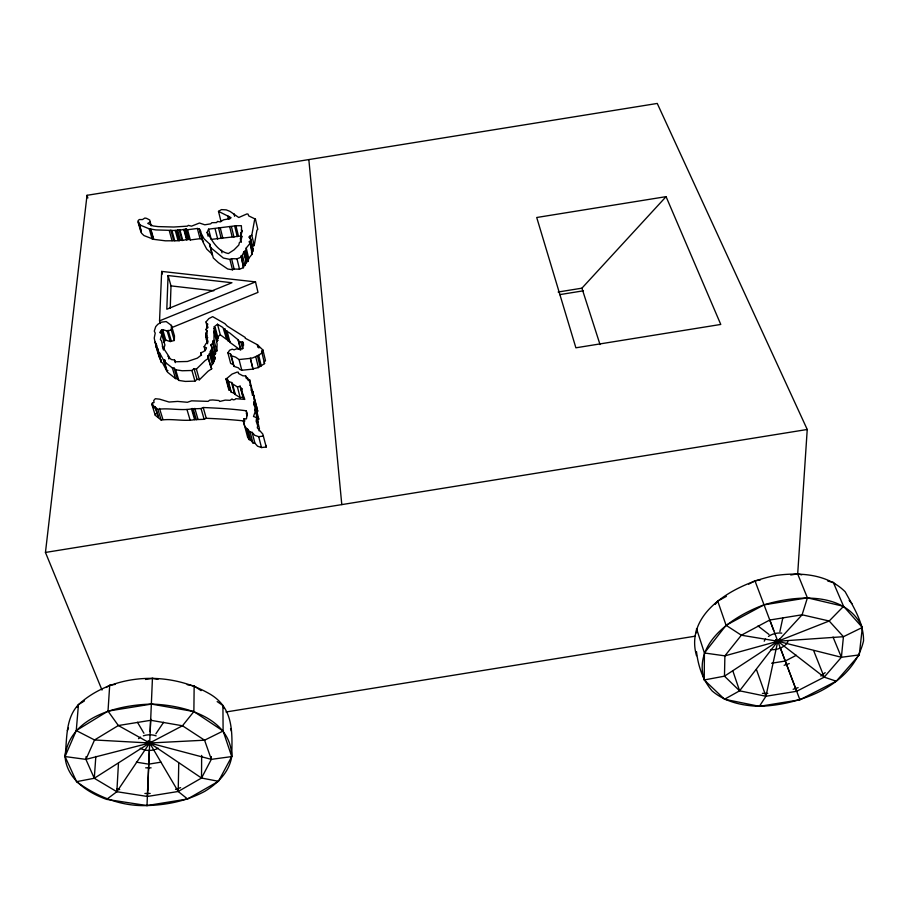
<?xml version="1.0" encoding="UTF-8"?>
<svg xmlns="http://www.w3.org/2000/svg" width="909" height="909" viewBox="0 0 909 909"><rect width="100%" height="100%" fill="white"/><g stroke="black" fill="none" stroke-linecap="round" stroke-linejoin="round"><path stroke-width="1.36" d="M163.415 342.284L165.779 340.114L170.256 341.557L174.335 340.477L174.471 335.932L171.426 325.422L166.211 321.57L161.472 322.172L157.825 324.297L155.734 326.604L154.28 331.126L155.223 333.137L154.235 338.012L155.075 342.432L156.871 345.59L156.121 346.965L158.052 349.045L157.939 351.51L159.439 352.487L163.506 360.089L164.779 360.055L164.29 361.555L172.38 367.963L174.085 368.088L177.221 378.723L178.812 380.416L185.334 381.416L194.958 381.132L197.048 379.337L199.401 379.78L208.07 371.224L211.695 368.793L210.627 366.407L213.24 363.35L210.343 351.419L212.399 348.17L210.979 344.841L212.672 343.113L212.672 341.239L214.013 340.375L213.979 331.16L214.956 329.808L213.979 328.388L215.228 327.581L214.251 326.763L217.512 324.24L222.978 327.535L226.739 339.546L227.42 339.262L224.659 328.672L223.966 328.956M696.499 655.719C683.648 610.439 739.949 581.919 776.388 575.386C800.113 572.227 827.315 573.897 845.188 591.782C853.506 607.098 863.72 622.87 863.55 640.868C852.858 685.42 800.806 704.975 759.379 706.338C742.539 705.759 725.246 702.123 712.111 690.92C702.748 680.125 698.067 665.581 696.51 651.662M696.533 632.766L696.544 628.71L704.418 652.98L704.236 679.966L724.541 699.248L759.379 706.338L799.909 699.782L836.269 681.193L859.278 654.912L862.334 627.46C845.688 591.02 795.943 595.088 763.992 604.86C734.086 615.723 692.465 642.493 704.236 679.966L724.473 676.171L777.797 641.254L829.19 621.006L843.575 606.314L833.314 582.419L827.826 581.101M210.343 352.703L207.707 356.567L211.695 368.793M207.604 341.511L205.809 333.296L207.354 330.865L206.104 329.478L207.786 324.07L206.536 324.104L206.127 321.763L208.831 318.627L212.638 316.639L224.887 323.638L227.216 326.081L245.191 337.444L245.214 338.228L257.247 344.659L257.895 347.329M86.128 756.549L85.912 759.379L94.286 778.274L116.852 791.716L147.417 796.466L178.198 791.489L201.525 778.036L201.65 755.413M151.189 225.932L149.735 220.012L146.599 218.376L144.872 218.035L142.486 219.558L139.327 219.546L138.077 220.614L138.588 223.091L140.997 225.421L149.235 228.829L155.837 229.92L176.391 230.545L177.562 229.682L179.38 230.284L186.129 228.977L187.572 229.738L197.378 228.477L199.412 229.011L202.071 239.919L203.514 241.658M187.197 684.682L194.151 685.943L193.878 711.554L182.482 725.768L149.667 743.005L116.852 791.716L106.626 799.375C87.366 792.546 66.687 778.843 65.05 756.549C67.209 738.812 65.198 718.655 78.447 704.634C113.591 672.569 170.665 670.694 210.752 694.533C233.806 708.679 232.284 732.756 231.727 756.583C229.284 772.093 217.66 783.467 204.786 791.341C187.015 800.852 167.051 805.022 146.997 805.556C121.079 806.522 97.183 796.795 76.538 781.66L65.05 756.549C69.493 716.701 118 704.884 151.462 704.089C183.254 704.975 231.216 717.292 231.727 756.583L218.467 781.297L187.572 799L146.997 805.556L106.626 799.375M199.412 229.011L200.855 231.431L200.344 231.875L203.002 242.101L206.729 249.1L212.376 254.372L213.285 257.94L218.49 262.724L227.693 268.996L232.499 269.791L234.124 269.03L239.522 269.2L243.487 267.678L241.203 255.883L242.43 255.122L243.919 251.702L245.68 251.043L248.146 261.406L246.407 262.076L244.941 265.496L243.714 266.269M187.572 799L178.198 791.489L178.755 763.162M174.335 340.477L171.278 329.956L171.426 325.422M170.222 308.424L171.006 285.892L168.074 275.552L231.943 282.733L166.813 309.23L168.074 275.552M213.854 355.464L215.535 353.737L215.524 351.851L216.853 350.988L217.103 343.954L213.979 331.16M146.997 805.556L149.326 750.061M157.996 679.364L152.439 678.353L147.417 796.466M147.565 790.739L147.667 788.046M157.143 347.318L160.268 359.146L155.359 342.204M167.938 370.656L166.677 370.679L162.62 363.066L161.132 362.077L161.223 359.612M160.314 323.479L159.541 320.854L161.677 271.405L255.509 281.892L257.997 292.38L171.778 327.604M150.144 731.7L150.689 718.974M116.852 791.716L118.465 763.196M202.071 239.226L200.048 238.692L190.299 239.942L188.856 239.169L182.141 240.476L180.323 239.874L179.164 240.737L165.393 240.817L153.746 239.351L143.929 235.545L141.531 233.204L139.179 224.398M115.204 684.375L109.694 685.261L108.012 711.111L118.352 725.53L152.098 744.369M797.716 573.511L807.237 429.48L657.252 103.444L87.025 195.31L45.45 552.445L102.013 690.079M76.538 781.66L94.286 778.274L95.831 756.436M84.457 700.907L78.447 704.634L76.265 730.563L65.05 756.549L85.912 759.379L152.405 742.301M775.047 640.561L841.393 657.275L843.438 636.698L829.19 621.006L802.102 614.791L769.718 620.029L741.346 635.209L724.893 655.855L724.473 676.171L739.608 690.817L765.935 696.249L796.682 691.283L824.19 677.148L841.393 657.275L859.278 654.912M241.817 232.522L241.351 225.693L235.954 225.773L208.593 229.148L207.116 232.409L208.104 236.249M259.099 430.866L259.406 428.469L256.633 417.617L253.497 416.481L255.281 411.436L254.906 409.175L255.997 408.266L253.656 403.266L254.884 399.858L253.986 399.812L253.85 395.779L252.338 395.154L252.657 391.268L251.214 390.404L251.066 385.575L249.725 385.325L250.282 384.143L249.555 379.655L248.009 379.53L245.703 375.974L242.851 375.781L238.419 373.44L238.385 372.19L237.079 372.122L232.022 374.099L225.989 379.155L228.852 389.881L230.227 390.041L231.284 392.256L235.011 393.392L234.59 394.12L240.215 397.699L242.908 396.938L243.692 398.892L240.101 386.166L237.397 386.927L231.75 383.371L232.17 382.644L228.42 381.519L227.375 379.303L225.989 379.155M256.633 417.617L256.156 421.197L257.69 425.673L257.304 427.809L262.826 434.093L266.223 447.001L261.497 447.558L257.554 446.194L254.94 443.228L252.111 432.354L250.111 432.059L244.771 426.401L243.419 421.39L244.748 420.026L243.964 418.765L246.464 418.856L247.089 414.39L246.237 410.777C231.84 408.88 217.592 408.118 203.207 407.516L201.048 408.539L191.481 408.925C180.425 410.845 168.46 407.698 157.859 409.38L151.917 404.607L152.28 403.176L154.053 402.505L153.712 400.528L155.314 398.71L159.598 399.153L169.051 402.039L177.641 401.414L187.39 402.278L191.606 400.824L208.116 401.369L209.74 400.153L212.763 399.949L218.978 400.528L219.728 401.471L225.205 400.108L230.102 400.324L232.011 399.006L233.136 399.835L234.908 399.551L235.783 398.687L244.805 399.403L241.851 391.245L242.305 388.745L240.885 388.12M248.146 261.406L248.702 258.372L252.145 254.145L252.407 252.418L249.964 242.078L248.986 241.862L250.327 241.09L250.782 239.135L248.816 237.044L251.804 235.204L254.577 219.978L255.44 219.126L248.725 215.91L248.021 214.07L246.873 213.945L238.76 217.512L230.057 211.422L226.239 209.877L221.455 209.604L218.501 211.365L221.023 221.546M252.145 254.145L249.964 242.078M243.487 267.678L241.203 255.883M245.68 251.043L246.237 248.021L249.702 243.794M249.759 236.056L252.179 246.373L254.213 245.532L256.94 230.25L257.792 229.386L255.44 219.126M759.379 706.338L765.935 696.249L777.797 641.254L802.102 614.791L807.408 597.838L797.636 573.863L790.75 574.977M779.877 631.573L782.865 617.734M255.009 403.71L255.395 402.062M244.26 420.947C231.534 419.617 219.001 418.788 206.275 418.288L204.127 419.31L194.628 419.674C183.629 421.594 171.721 418.424 161.2 420.094L155.28 415.299L155.632 413.856M212.115 255.088L209.729 244.089L204.07 238.84L200.344 231.875M228.852 389.881L229.136 389.188M256.179 407.573L256.588 406.584M67.368 730.631L68.482 728.029M77.345 707.236L78.447 704.634M85.912 759.379L94.547 739.971L118.352 725.53L150.769 720.292L182.482 725.768L204.57 740.199L211.32 759.356L201.525 778.036L149.667 743.005M168.869 358.987L168.392 355.669L163.006 347.465L161.529 340.875L160.336 339.477L161.791 334.455L161.302 332.967L159.723 332.58L161.416 330.149L162.677 329.603L167.176 331.035L170.256 341.557M250.782 239.135L253.202 249.464L252.759 251.429L251.418 252.202M241.555 238.817L240.635 234.954L241.567 233.488L240.828 232.556L242.408 231.102L241.203 229.943M155.882 733.79L163.643 722.257M257.247 344.659L262.906 349.988L261.599 351.283L261.951 352.885L258.656 355.26L252.407 358.032L250.316 358.101L253.009 369.088L241.794 370.258L239.84 369.44L238.374 367.827L234.067 366.395L233.318 364.679L230.67 363.441L227.875 352.772L229.625 350.226L232.238 349.181L234.102 349.851L236.442 348.851L239.806 349.386L243.135 348.215L242.646 346.034L243.601 344.25L242.533 341.727L240.919 342.25L238.328 340.784L238.306 339.943L229.636 332.91L225.671 330.694L224.659 328.672M207.593 343.716L205.786 337.091L207.343 334.898L205.798 334.898M216.808 341.75L217.774 340.398L214.251 326.763M715.19 604.417L717.724 601.099L726.405 596.349M724.541 699.248L739.608 690.817L779.513 639.016M256.849 413.731L257.622 410.675L252.657 391.268M217.512 324.24L220.296 334.807L217.069 337.341L218.035 338.159L216.797 338.966L217.774 340.398M213.24 363.35L215.274 357.828M558.149 292.016L581.919 288.176L666.07 196.651L720.769 324.445L575.886 347.806L536.719 217.501L666.07 196.651M825.202 672.637L820.816 676.001M253.009 368.815L258.417 367.577L264.553 363.6L264.201 361.987L265.508 360.703L262.906 349.988M174.085 368.088L175.676 369.781L182.232 370.758L191.924 370.474L194.026 368.679L196.389 369.111L205.127 360.566L208.775 358.135M258.054 422.276L257.667 420.015L258.758 419.106L255.997 408.266M167.176 331.035L171.278 329.956M205.218 350.715L204.127 346.738L206.048 343.534L208.093 341.977L207.036 341.5L207.741 340.25L206.479 339.625L207.752 337.557L205.786 337.091M94.286 778.274L152.064 741.483M106.08 687.499L109.694 685.261M748.732 584.146L754.936 580.76L760.435 579.874M150.11 222.148L147.735 223.398L153.087 225.955L158.075 226.602L173.789 227.023L187.402 226.148L188.299 225.364L191.515 226.159L199.469 223.023L204.786 224.796L210.638 223.853L211.842 222.705L216.672 222.591L217.433 221.444L220.171 221.887L223.648 219.808L230.182 218.614L231.056 217.66L218.501 211.365M796.307 655.275L785.308 661.025L771.605 663.24M208.593 229.148L211.206 239.374L241.101 235.999M209.468 244.794L210.638 247.634L223.375 258.042L229.92 259.417L231.556 258.656L236.976 258.815L240.976 257.292M180.618 787.649L175.539 789.376M207.116 232.409L209.229 235.647C213.354 243.317 219.467 251.85 228.375 253.531L234.079 249.827L238.817 245.032L239.408 242.555L240.555 241.703L240.465 238.397L242.305 236.738L240.635 234.954M789.285 663.57L784.149 665.286M798.136 687.647L793.125 689.295M159.541 320.854L255.509 281.892M780.479 640.515L724.893 655.855L704.418 652.98L726.086 625.301L763.992 604.86L807.408 597.838L843.575 606.314L862.334 627.46L843.438 636.698L774.968 641.447M559.626 294.641L583.442 290.8M45.45 552.445L807.237 429.48M145.542 679.466L152.439 678.353M226.011 711.986L695.192 636.175M160.995 762.162L148.644 764.151L136.395 762.162M146.951 742.289L211.32 759.356L231.727 756.583L223.114 731.006L222.921 705.498L217.16 701.589M252.111 432.354L254.736 435.297L258.701 436.661L263.451 436.104M227.875 352.772L230.534 353.999L231.284 355.714L235.613 357.135L239.044 359.555L250.327 358.373L253.009 369.088M150.167 793.455L144.895 793.477M151.099 767.844L145.679 767.832M767.775 693.408L762.424 693.362M145.485 743.221L204.57 740.199L223.114 731.006L193.878 711.554L151.462 704.089L108.012 711.111L76.265 730.563L94.547 739.971L152.485 743.164M256.736 410.629L257.622 410.675M164.29 361.555L167.472 372.156L175.528 378.587L177.221 378.723M227.42 339.262L228.432 341.307L229.761 341.432L230.057 342.466L239.942 349.715M171.006 285.892L213.831 290.812M204.127 346.738L206.457 347.806A7.306 4.352 -14.7 0 1 200.764 352.794L201.457 354.942L197.367 358.146L187.424 361.487L175.335 361.782L174.539 359.998L171.301 359.544L168.085 356.328M247.816 429.139L250.668 440.001L252.952 442.944L254.94 443.228M799.909 699.782L777.797 641.254L741.346 635.209L726.086 625.301L717.724 601.099M201.525 778.036L218.467 781.297M243.419 421.39L247.634 437.252L249.214 439.683L250.668 440.001M797.636 573.863L801.749 574.852M117.011 788.921L119.693 789.569M775.593 639.561L824.19 677.148L836.269 681.193M160.325 357.873L159.302 357.521L156.121 346.965M220.296 334.807L226.739 339.546M194.151 685.943L201.059 690.635M758.026 625.96L769.003 634.459M253.202 249.464L252.645 248.555M833.314 582.419L835.178 584.544M849.142 600.429L851.938 603.599M137.475 722.269L143.929 733.245M148.235 740.574L178.198 791.489M257.247 416.447L258.758 419.106M833.03 637.061L841.393 657.275M813.646 650.605L824.19 677.148M777.797 641.254L754.936 580.76M780.297 647.844L796.682 691.283M769.798 620.086L773.798 630.664M756.458 669.558L765.935 696.249M732.79 670.751L739.608 690.817M222.921 705.498L223.762 708.054M230.545 728.564L231.397 731.12M581.919 288.176L600.031 344.568M87.025 195.31L87.866 198.003M152.28 403.176L153.951 408.516M151.917 404.607L155.28 415.299M157.859 409.38L161.2 420.094M155.257 406.687L158.609 417.39M154.962 406.743L158.314 417.436M159.507 408.448L162.836 419.151M265.598 444.99L266.223 447.001M159.245 353.01L160.438 356.964M155.075 342.432L161.132 362.077M164.779 360.055L165.961 364.032M163.506 360.089L166.677 370.679M162.302 346.056L163.472 350.01L164.915 344.977L161.302 332.967M162.677 329.603L165.779 340.114M161.416 330.149L164.529 340.659M172.38 367.963L175.528 378.587M168.392 355.669L169.176 358.316M174.539 359.998L175.323 362.646M175.676 369.781L178.812 380.416M186.959 409.459L190.129 420.208M137.986 221.91L140.929 232.011M192.163 408.425L195.287 419.185M191.481 408.925L194.628 419.674M168.165 330.285L171.233 340.807M194.821 408.38L197.946 419.14M138.668 221.932L141.247 230.772M193.185 408.936L196.321 419.697M161.677 271.405L162.416 273.984M201.048 408.539L204.127 419.31M149.235 228.829L152.144 238.976M203.207 407.516L206.275 418.288M191.924 370.474L194.958 381.132M150.849 229.204L153.746 239.351M150.371 228.648L153.28 238.794M196.389 369.111L199.401 379.78M194.026 368.679L197.048 379.337M200.764 352.794L201.503 355.453M170.835 230.125L173.642 240.306M169.244 230.522L172.051 240.703M207.707 355.76L210.627 366.407M171.96 230.579L174.755 240.771M177.562 229.682L180.323 239.874M205.809 333.296L206.888 337.273M210.343 351.419L213.24 362.066M176.391 230.545L179.164 240.737M209.354 353.487L212.252 364.134M175.198 230.204L177.982 240.385M206.127 321.763L207.559 327.035M206.536 324.104L207.604 328.058M212.399 348.17L215.274 358.805M179.902 229.841L182.652 240.033M210.979 344.841L211.706 347.488M179.38 230.284L182.141 240.476M206.104 329.478L207.172 333.444M211.411 349.261L214.297 359.896M211.411 350.454L214.297 361.089M184.334 229.761L187.072 239.965M214.013 340.375L216.853 350.988M183.834 229.557L186.572 239.76M212.672 341.239L215.524 351.851M212.672 343.113L215.535 353.737M207.093 324.945L207.797 327.581M228.42 381.519L231.284 392.256M187.572 229.738L190.299 239.942M213.979 328.388L216.092 336.319M227.375 379.303L230.227 390.041M226.261 378.462L228.773 387.848M186.129 228.977L188.856 239.169M185.481 229.432L188.22 239.635M231.75 383.371L234.59 394.12M215.228 327.581L218.035 338.159M243.964 418.765L244.68 421.469M246.35 428.809L249.214 439.683M232.886 385.325L235.011 393.392M230.534 353.999L233.318 364.679M197.378 228.477L200.048 238.692M250.111 432.059L252.952 442.944M237.397 386.927L240.215 397.699M227 330.831L230.057 342.466M225.671 330.694L228.432 341.307M240.101 386.166L242.908 396.938M246.237 410.777L246.941 413.481M231.284 355.714L234.067 366.395M246.294 413.084L247.009 415.788M245.703 375.974L246.396 378.667M209.729 244.089L212.376 254.372M239.044 359.555L241.794 370.258M258.701 436.661L261.497 447.558M249.555 379.655L253.804 396.358M254.918 400.778L257.656 411.595M251.498 390.063L252.532 394.12M238.306 339.943L240.34 347.931M254.054 401.789L256.804 412.606M238.328 340.784L240.703 350.101M254.088 402.903L256.497 412.368M247.668 378.042L248.35 380.723M253.656 403.266L254.338 405.971M254.906 409.175L257.667 420.015M242.533 341.727L243.544 345.727M240.919 342.25L242.601 348.908M221.33 250.27L221.978 252.85M215.115 228.852L217.694 239.09M220.217 227.67L222.773 237.908M218.626 228.284L221.194 238.522M231.556 258.656L234.124 269.03M255.759 356.862L258.417 367.577M229.92 259.417L232.499 269.791M258.656 355.26L261.292 365.986M257.372 355.476L260.008 366.191M228.682 216.24L229.307 218.796M261.599 351.283L264.553 363.6M227.795 216.387L228.42 218.933M229.625 226.511L232.125 236.76M258.27 345.34L258.929 348.011M236.976 258.815L239.522 269.2M231.488 226.852L233.977 237.113M243.919 251.702L246.407 262.076M240.465 238.397L241.396 242.26M243.942 252.418L246.43 262.792M233.965 213.74L234.579 216.285M235.954 225.773L238.419 236.033M242.43 255.122L244.941 265.496M234.749 226.33L237.226 236.59M246.237 248.021L248.702 258.372M240.828 232.556L241.442 235.124M244.76 251.043L247.237 261.406M250.327 241.09L252.759 251.429M251.804 235.204L254.213 245.532M252.282 390.416L252.679 393.654M308.833 159.575L341.795 504.609M211.32 756.572L211.32 759.356M787.944 641.549A12.76 7.829 -17.1 0 1 785.274 645.06M784.512 645.697A12.76 7.829 -17.1 0 1 770.48 649.549M764.219 641.22A12.76 7.829 -17.1 0 1 765.548 639.061M768.435 636.436A12.76 7.829 -17.1 0 1 781.774 633.141M158.177 748.187A12.771 7.829 -1.4 0 1 155.496 749.414M154.496 749.732A12.771 7.829 -1.4 0 1 140.202 748.164M138.52 738.71A12.771 7.829 -1.4 0 1 140.622 737.074M143.327 735.824A12.771 7.829 -1.4 0 1 156.143 735.858"/></g></svg>
